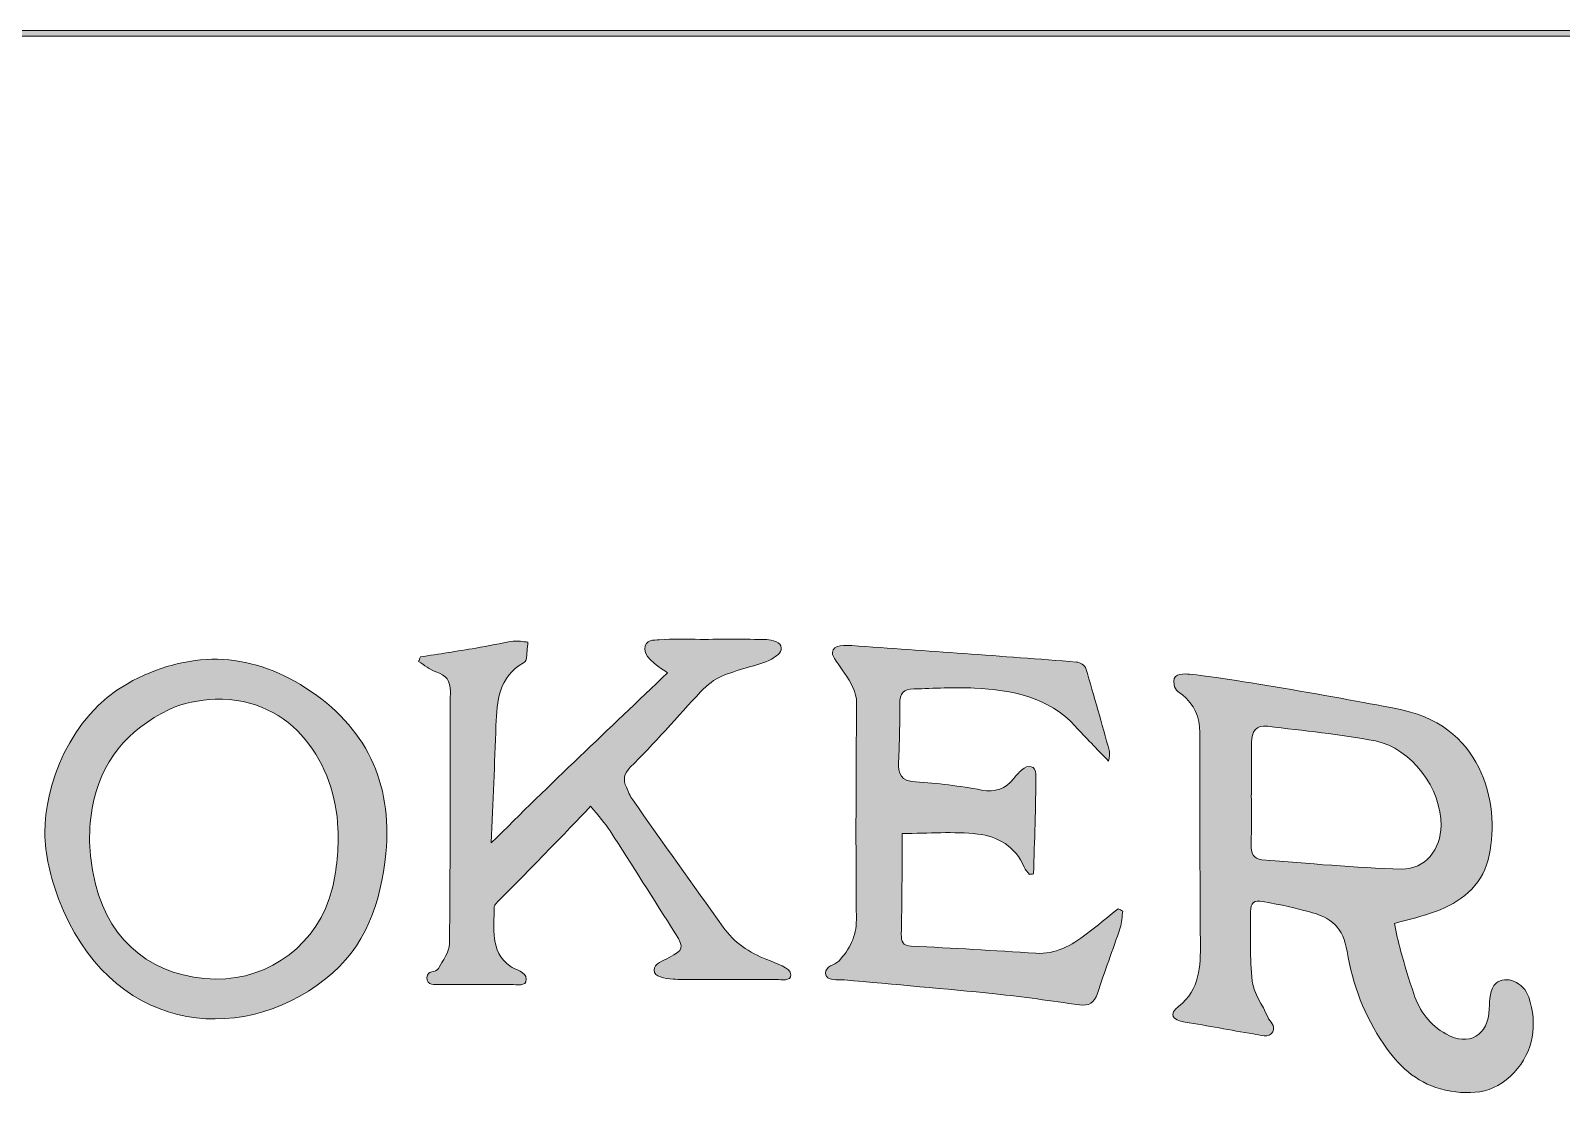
# Model space of a CAD drawing. Header units: millimetres. Extents: x 136 to 303, y 27 to 260.
# Drawn here: x 194.1 to 264.9, y 210.1 to 260.2 of the extents above; entities that cross this region are included whole.
import ezdxf

# ---------------------------------------------------------------- set-up
doc = ezdxf.new("R2010")
doc.units = ezdxf.units.MM
doc.header["$MEASUREMENT"] = 0
doc.layers.add('Layer 8', color=7, linetype='Continuous', lineweight=0)

msp = doc.modelspace()

# ---------------------------------------------------------------- hatches: boundary and pattern name
at = {"layer": 'Layer 8', "true_color": 0x222323, "transparency": 33554687}
h = msp.add_hatch(color=250, dxfattribs=at)
h.dxf.hatch_style = 2
edge = h.paths.add_edge_path()
edge.add_spline(control_points=[(303.08, 37.385), (303.08, 31.872), (298.594, 27.386), (293.081, 27.386), (293.081, 27.386), (146.269, 27.386), (146.269, 27.386), (140.755, 27.386), (136.27, 31.872), (136.27, 37.385), (136.27, 37.385), (136.27, 249.966), (136.27, 249.966), (136.27, 255.48), (140.755, 259.965), (146.269, 259.965), (146.269, 259.965), (293.081, 259.965), (293.081, 259.965), (298.594, 259.965), (303.08, 255.48), (303.08, 249.966), (303.08, 249.966), (303.08, 37.385), (303.08, 37.385)], knot_values=[0, 0, 0, 0, 1, 1, 1, 2, 2, 2, 3, 3, 3, 4, 4, 4, 5, 5, 5, 6, 6, 6, 7, 7, 7, 8, 8, 8, 8], degree=3, periodic=0)
edge = h.paths.add_edge_path()
edge.add_spline(control_points=[(293.081, 260.228), (293.081, 260.228), (146.269, 260.228), (146.269, 260.228), (140.611, 260.228), (136.007, 255.625), (136.007, 249.966), (136.007, 249.966), (136.007, 37.385), (136.007, 37.385), (136.007, 31.727), (140.611, 27.124), (146.269, 27.124), (146.269, 27.124), (293.081, 27.124), (293.081, 27.124), (298.739, 27.124), (303.342, 31.727), (303.342, 37.385), (303.342, 37.385), (303.342, 249.966), (303.342, 249.966), (303.342, 255.625), (298.739, 260.228), (293.081, 260.228)], knot_values=[0, 0, 0, 0, 1, 1, 1, 2, 2, 2, 3, 3, 3, 4, 4, 4, 5, 5, 5, 6, 6, 6, 7, 7, 7, 8, 8, 8, 8], degree=3, periodic=0)
h = msp.add_hatch(color=250, dxfattribs=at)
h.dxf.hatch_style = 2
edge = h.paths.add_edge_path()
edge.add_spline(control_points=[(196.895, 224.255), (197.271, 226.418), (198.551, 227.894), (200.452, 228.828), (201.09, 229.142), (201.878, 229.26), (202.593, 229.308), (206.234, 229.388), (208.158, 226.236), (208.269, 223.319), (208.304, 222.391), (208.223, 221.427), (208, 220.529), (207.371, 218.007), (205.124, 216.316), (202.616, 216.357), (199.791, 216.403), (197.731, 218.023), (197.054, 220.745), (196.766, 221.902), (196.689, 223.067), (196.895, 224.255)], knot_values=[0, 0, 0, 0, 1, 1, 1, 2, 2, 2, 3, 3, 3, 4, 4, 4, 5, 5, 5, 6, 6, 6, 7, 7, 7, 7], degree=3, periodic=0)
edge = h.paths.add_edge_path()
edge.add_spline(control_points=[(207.697, 216.359), (209.55, 217.815), (210.257, 219.891), (210.48, 222.166), (210.804, 225.467), (209.543, 228.04), (206.788, 229.817), (204.11, 231.546), (201.305, 231.565), (198.526, 230.019), (195.845, 228.528), (194.704, 225.26), (194.704, 223.125), (194.704, 222.143), (194.982, 221.029), (195.346, 220.065), (197.642, 213.985), (203.593, 213.133), (207.697, 216.359)], knot_values=[0, 0, 0, 0, 1, 1, 1, 2, 2, 2, 3, 3, 3, 4, 4, 4, 5, 5, 5, 6, 6, 6, 6], degree=3, periodic=0)
h = msp.add_hatch(color=250, dxfattribs=at)
h.dxf.hatch_style = 2
edge = h.paths.add_edge_path()
edge.add_spline(control_points=[(213.467, 229.658), (213.458, 225.766), (213.468, 221.874), (213.425, 217.983), (213.421, 217.601), (213.114, 217.214), (212.918, 216.846), (212.798, 216.62), (212.385, 216.801), (212.385, 216.422), (212.385, 216.044), (212.77, 216.106), (212.956, 216.106), (214.089, 216.106), (215.15, 216.106), (216.298, 216.106), (216.522, 216.106), (216.981, 215.988), (216.981, 216.346), (216.981, 216.704), (216.475, 216.774), (216.232, 216.955), (215.27, 217.67), (215.508, 218.704), (215.49, 219.664), (215.487, 219.798), (215.672, 219.948), (215.792, 220.069), (216.812, 221.091), (219.548, 223.894), (219.957, 224.351), (220.329, 223.885), (220.63, 223.569), (220.862, 223.208), (221.88, 221.628), (222.878, 220.034), (223.884, 218.446), (224.289, 217.806), (224.245, 217.699), (223.59, 217.351), (223.328, 217.211), (222.891, 217.082), (222.891, 216.765), (222.891, 216.449), (223.389, 216.389), (223.767, 216.356), (223.912, 216.344), (224.07, 216.334), (224.223, 216.333), (225.667, 216.332), (227.111, 216.33), (228.555, 216.334), (228.763, 216.335), (229.225, 216.234), (229.225, 216.554), (229.225, 216.873), (228.514, 217.102), (228.106, 217.261), (227.288, 217.58), (226.594, 218.042), (226.083, 218.759), (224.686, 220.717), (223.291, 222.676), (221.903, 224.639), (221.779, 224.815), (221.706, 225.028), (221.613, 225.225), (221.447, 225.577), (221.487, 225.85), (221.791, 226.151), (222.833, 227.18), (224.043, 228.559), (225.035, 229.637), (225.695, 230.354), (226.295, 230.492), (227.216, 230.766), (227.592, 230.878), (227.988, 230.968), (228.32, 231.16), (228.525, 231.279), (228.778, 231.411), (228.778, 231.676), (228.778, 231.942), (228.334, 232.05), (228.109, 232.057), (227.082, 232.086), (226.053, 232.069), (225.025, 232.07), (224.391, 232.07), (223.753, 232.11), (223.124, 232.05), (222.892, 232.028), (222.463, 232.083), (222.463, 231.618), (222.463, 231.152), (223.261, 230.726), (223.511, 230.52), (220.778, 227.904), (218.119, 225.408), (215.361, 222.65), (215.438, 224.555), (215.515, 226.32), (215.578, 228.086), (215.619, 229.224), (215.705, 230.334), (216.854, 230.981), (216.907, 231.011), (216.969, 231.075), (216.976, 231.13), (217.011, 231.4), (217.029, 231.673), (217.053, 231.945), (216.829, 231.96), (216.598, 232.016), (216.38, 231.983), (215.797, 231.895), (215.221, 231.761), (214.64, 231.663), (213.788, 231.519), (212.934, 231.392), (212.081, 231.257), (212.054, 231.187), (212.028, 231.116), (212.001, 231.046), (212.266, 230.883), (212.512, 230.661), (212.799, 230.571), (213.277, 230.423), (213.468, 230.135), (213.467, 229.658)], knot_values=[0, 0, 0, 0, 1, 1, 1, 2, 2, 2, 3, 3, 3, 4, 4, 4, 5, 5, 5, 6, 6, 6, 7, 7, 7, 8, 8, 8, 9, 9, 9, 10, 10, 10, 11, 11, 11, 12, 12, 12, 13, 13, 13, 14, 14, 14, 15, 15, 15, 16, 16, 16, 17, 17, 17, 18, 18, 18, 19, 19, 19, 20, 20, 20, 21, 21, 21, 22, 22, 22, 23, 23, 23, 24, 24, 24, 25, 25, 25, 26, 26, 26, 27, 27, 27, 28, 28, 28, 29, 29, 29, 30, 30, 30, 31, 31, 31, 32, 32, 32, 33, 33, 33, 34, 34, 34, 35, 35, 35, 36, 36, 36, 37, 37, 37, 38, 38, 38, 39, 39, 39, 40, 40, 40, 41, 41, 41, 42, 42, 42, 43, 43, 43, 43], degree=3, periodic=0)
h = msp.add_hatch(color=250, dxfattribs=at)
h.dxf.hatch_style = 2
edge = h.paths.add_edge_path()
edge.add_spline(control_points=[(231.69, 216.317), (234.016, 216.105), (236.344, 215.909), (238.668, 215.671), (239.97, 215.538), (241.267, 215.342), (242.564, 215.163), (243.003, 215.102), (243.257, 215.249), (243.401, 215.686), (243.734, 216.703), (244.112, 217.706), (244.451, 218.722), (244.534, 218.969), (244.536, 219.242), (244.575, 219.503), (244.504, 219.537), (244.433, 219.572), (244.361, 219.606), (243.87, 219.215), (243.385, 218.816), (242.886, 218.436), (242.197, 217.912), (241.472, 217.491), (240.551, 217.55), (238.631, 217.674), (236.709, 217.784), (234.787, 217.882), (234.393, 217.902), (234.323, 218.096), (234.329, 218.431), (234.351, 219.546), (234.358, 220.662), (234.368, 221.777), (234.371, 222.228), (234.368, 222.678), (234.368, 223.092), (235.605, 223.092), (236.749, 223.191), (237.867, 223.061), (238.787, 222.954), (239.616, 222.499), (240.005, 221.532), (240.056, 221.405), (240.176, 221.307), (240.264, 221.195), (240.325, 221.203), (240.386, 221.212), (240.447, 221.22), (240.488, 222.757), (240.558, 224.293), (240.55, 225.83), (240.548, 226.222), (240.206, 226.307), (239.886, 226.024), (239.756, 225.909), (239.641, 225.774), (239.535, 225.636), (239.148, 225.134), (238.677, 224.984), (238.037, 225.1), (237.027, 225.281), (236.003, 225.416), (234.98, 225.478), (234.311, 225.519), (234.18, 225.839), (234.204, 226.405), (234.243, 227.299), (234.265, 228.194), (234.257, 229.088), (234.253, 229.558), (234.433, 229.778), (234.902, 229.782), (235.842, 229.792), (236.784, 229.865), (237.72, 229.815), (239.449, 229.721), (241.118, 229.415), (242.378, 228.05), (242.861, 227.526), (243.36, 227.017), (243.919, 226.43), (243.94, 226.643), (243.987, 226.773), (243.957, 226.882), (243.605, 228.166), (243.251, 229.449), (242.866, 230.723), (242.826, 230.857), (242.592, 231.01), (242.437, 231.022), (238.974, 231.289), (235.509, 231.541), (232.043, 231.781), (231.812, 231.797), (231.139, 231.845), (231.139, 231.455), (231.139, 231.065), (232.27, 230.082), (232.262, 229.141), (232.231, 225.797), (232.219, 222.452), (232.249, 219.108), (232.256, 218.31), (231.927, 217.734), (231.435, 217.187), (231.24, 216.97), (230.824, 216.994), (230.824, 216.619), (230.824, 216.245), (231.441, 216.34), (231.69, 216.317)], knot_values=[0, 0, 0, 0, 1, 1, 1, 2, 2, 2, 3, 3, 3, 4, 4, 4, 5, 5, 5, 6, 6, 6, 7, 7, 7, 8, 8, 8, 9, 9, 9, 10, 10, 10, 11, 11, 11, 12, 12, 12, 13, 13, 13, 14, 14, 14, 15, 15, 15, 16, 16, 16, 17, 17, 17, 18, 18, 18, 19, 19, 19, 20, 20, 20, 21, 21, 21, 22, 22, 22, 23, 23, 23, 24, 24, 24, 25, 25, 25, 26, 26, 26, 27, 27, 27, 28, 28, 28, 29, 29, 29, 30, 30, 30, 31, 31, 31, 32, 32, 32, 33, 33, 33, 34, 34, 34, 35, 35, 35, 36, 36, 36, 37, 37, 37, 37], degree=3, periodic=0)
h = msp.add_hatch(color=250, dxfattribs=at)
h.dxf.hatch_style = 2
edge = h.paths.add_edge_path()
edge.add_spline(control_points=[(250.52, 224.875), (250.522, 224.875), (250.524, 224.875), (250.526, 224.875), (250.526, 225.683), (250.522, 226.492), (250.527, 227.3), (250.53, 227.79), (250.728, 228.12), (251.276, 228.05), (252.943, 227.838), (254.622, 227.687), (256.268, 227.368), (257.924, 227.048), (259.321, 225.139), (259.3, 223.458), (259.287, 222.364), (258.56, 221.42), (257.473, 221.446), (255.317, 221.498), (253.164, 221.707), (251.012, 221.872), (250.618, 221.902), (250.499, 222.19), (250.512, 222.58), (250.538, 223.344), (250.52, 224.11), (250.52, 224.875)], knot_values=[0, 0, 0, 0, 1, 1, 1, 2, 2, 2, 3, 3, 3, 4, 4, 4, 5, 5, 5, 6, 6, 6, 7, 7, 7, 8, 8, 8, 9, 9, 9, 9], degree=3, periodic=0)
edge = h.paths.add_edge_path()
edge.add_spline(control_points=[(247.156, 215.094), (246.691, 214.723), (246.852, 214.462), (247.452, 214.366), (248.508, 214.196), (249.559, 213.988), (250.615, 213.819), (250.895, 213.774), (251.365, 213.603), (251.511, 213.918), (251.657, 214.233), (251.379, 214.355), (251.276, 214.604), (251.046, 215.162), (250.631, 215.688), (250.562, 216.26), (250.434, 217.318), (250.506, 218.4), (250.484, 219.472), (250.476, 219.88), (250.649, 220.034), (251.049, 219.943), (251.94, 219.792), (252.601, 219.619), (253.161, 219.478), (254.234, 219.208), (254.775, 218.728), (254.951, 217.637), (255.201, 216.094), (255.76, 214.641), (256.646, 213.337), (257.3, 212.373), (258.117, 211.585), (259.276, 211.279), (260.525, 210.951), (261.748, 211.003), (262.678, 212.026), (263.587, 213.027), (263.77, 214.24), (263.352, 215.52), (263.129, 216.201), (262.284, 216.558), (261.841, 216.164), (261.554, 215.908), (261.542, 215.383), (261.527, 214.973), (261.484, 213.763), (260.586, 213.205), (259.522, 213.815), (258.79, 214.234), (258.3, 214.87), (258.036, 215.667), (257.815, 216.33), (257.614, 217), (257.425, 217.673), (257.309, 218.086), (257.233, 218.509), (257.139, 218.926), (257.828, 219.123), (258.449, 219.259), (259.038, 219.478), (260.197, 219.907), (261.142, 220.629), (261.47, 221.868), (262.088, 224.195), (261.326, 227.968), (257.539, 228.792), (255.596, 229.214), (249.017, 230.355), (247.667, 230.454), (247.432, 230.471), (246.935, 230.537), (246.935, 230.127), (246.935, 229.717), (247.14, 229.659), (247.316, 229.514), (247.881, 229.049), (248.139, 228.493), (248.136, 227.75), (248.126, 224.514), (248.145, 221.278), (248.163, 218.043), (248.169, 216.94), (248.158, 215.89), (247.156, 215.094)], knot_values=[0, 0, 0, 0, 1, 1, 1, 2, 2, 2, 3, 3, 3, 4, 4, 4, 5, 5, 5, 6, 6, 6, 7, 7, 7, 8, 8, 8, 9, 9, 9, 10, 10, 10, 11, 11, 11, 12, 12, 12, 13, 13, 13, 14, 14, 14, 15, 15, 15, 16, 16, 16, 17, 17, 17, 18, 18, 18, 19, 19, 19, 20, 20, 20, 21, 21, 21, 22, 22, 22, 23, 23, 23, 24, 24, 24, 25, 25, 25, 26, 26, 26, 27, 27, 27, 28, 28, 28, 28], degree=3, periodic=0)

# ---------------------------------------------------------------- linework, layer by layer
at = {"layer": 'Layer 8'}
for points, knots in [([(293.081, 260.228), (293.081, 260.228), (146.269, 260.228), (146.269, 260.228), (140.611, 260.228), (136.007, 255.625), (136.007, 249.966), (136.007, 249.966), (136.007, 37.385), (136.007, 37.385), (136.007, 31.727), (140.611, 27.124), (146.269, 27.124), (146.269, 27.124), (293.081, 27.124), (293.081, 27.124), (298.739, 27.124), (303.342, 31.727), (303.342, 37.385), (303.342, 37.385), (303.342, 249.966), (303.342, 249.966), (303.342, 255.625), (298.739, 260.228), (293.081, 260.228)], [0, 0, 0, 0, 1, 1, 1, 2, 2, 2, 3, 3, 3, 4, 4, 4, 5, 5, 5, 6, 6, 6, 7, 7, 7, 8, 8, 8, 8]), ([(303.08, 37.385), (303.08, 31.872), (298.594, 27.386), (293.081, 27.386), (293.081, 27.386), (146.269, 27.386), (146.269, 27.386), (140.755, 27.386), (136.27, 31.872), (136.27, 37.385), (136.27, 37.385), (136.27, 249.966), (136.27, 249.966), (136.27, 255.48), (140.755, 259.965), (146.269, 259.965), (146.269, 259.965), (293.081, 259.965), (293.081, 259.965), (298.594, 259.965), (303.08, 255.48), (303.08, 249.966), (303.08, 249.966), (303.08, 37.385), (303.08, 37.385)], [0, 0, 0, 0, 1, 1, 1, 2, 2, 2, 3, 3, 3, 4, 4, 4, 5, 5, 5, 6, 6, 6, 7, 7, 7, 8, 8, 8, 8]), ([(207.697, 216.359), (209.55, 217.815), (210.257, 219.891), (210.48, 222.166), (210.804, 225.467), (209.543, 228.04), (206.788, 229.817), (204.11, 231.546), (201.305, 231.565), (198.526, 230.019), (195.845, 228.528), (194.704, 225.26), (194.704, 223.125), (194.704, 222.143), (194.982, 221.029), (195.346, 220.065), (197.642, 213.985), (203.593, 213.133), (207.697, 216.359)], [0, 0, 0, 0, 1, 1, 1, 2, 2, 2, 3, 3, 3, 4, 4, 4, 5, 5, 5, 6, 6, 6, 6]), ([(213.467, 229.658), (213.458, 225.766), (213.468, 221.874), (213.425, 217.983), (213.421, 217.601), (213.114, 217.214), (212.918, 216.846), (212.798, 216.62), (212.385, 216.801), (212.385, 216.422), (212.385, 216.044), (212.77, 216.106), (212.956, 216.106), (214.089, 216.106), (215.15, 216.106), (216.298, 216.106), (216.522, 216.106), (216.981, 215.988), (216.981, 216.346), (216.981, 216.704), (216.475, 216.774), (216.232, 216.955), (215.27, 217.67), (215.508, 218.704), (215.49, 219.664), (215.487, 219.798), (215.672, 219.948), (215.792, 220.069), (216.812, 221.091), (219.548, 223.894), (219.957, 224.351), (220.329, 223.885), (220.63, 223.569), (220.862, 223.208), (221.88, 221.628), (222.878, 220.034), (223.884, 218.446), (224.289, 217.806), (224.245, 217.699), (223.59, 217.351), (223.328, 217.211), (222.891, 217.082), (222.891, 216.765), (222.891, 216.449), (223.389, 216.389), (223.767, 216.356), (223.912, 216.344), (224.07, 216.334), (224.223, 216.333), (225.667, 216.332), (227.111, 216.33), (228.555, 216.334), (228.763, 216.335), (229.225, 216.234), (229.225, 216.554), (229.225, 216.873), (228.514, 217.102), (228.106, 217.261), (227.288, 217.58), (226.594, 218.042), (226.083, 218.759), (224.686, 220.717), (223.291, 222.676), (221.903, 224.639), (221.779, 224.815), (221.706, 225.028), (221.613, 225.225), (221.447, 225.577), (221.487, 225.85), (221.791, 226.151), (222.833, 227.18), (224.043, 228.559), (225.035, 229.637), (225.695, 230.354), (226.295, 230.492), (227.216, 230.766), (227.592, 230.878), (227.988, 230.968), (228.32, 231.16), (228.525, 231.279), (228.778, 231.411), (228.778, 231.676), (228.778, 231.942), (228.334, 232.05), (228.109, 232.057), (227.082, 232.086), (226.053, 232.069), (225.025, 232.07), (224.391, 232.07), (223.753, 232.11), (223.124, 232.05), (222.892, 232.028), (222.463, 232.083), (222.463, 231.618), (222.463, 231.152), (223.261, 230.726), (223.511, 230.52), (220.778, 227.904), (218.119, 225.408), (215.361, 222.65), (215.438, 224.555), (215.515, 226.32), (215.578, 228.086), (215.619, 229.224), (215.705, 230.334), (216.854, 230.981), (216.907, 231.011), (216.969, 231.075), (216.976, 231.13), (217.011, 231.4), (217.029, 231.673), (217.053, 231.945), (216.829, 231.96), (216.598, 232.016), (216.38, 231.983), (215.797, 231.895), (215.221, 231.761), (214.64, 231.663), (213.788, 231.519), (212.934, 231.392), (212.081, 231.257), (212.054, 231.187), (212.028, 231.116), (212.001, 231.046), (212.266, 230.883), (212.512, 230.661), (212.799, 230.571), (213.277, 230.423), (213.468, 230.135), (213.467, 229.658)], [0, 0, 0, 0, 1, 1, 1, 2, 2, 2, 3, 3, 3, 4, 4, 4, 5, 5, 5, 6, 6, 6, 7, 7, 7, 8, 8, 8, 9, 9, 9, 10, 10, 10, 11, 11, 11, 12, 12, 12, 13, 13, 13, 14, 14, 14, 15, 15, 15, 16, 16, 16, 17, 17, 17, 18, 18, 18, 19, 19, 19, 20, 20, 20, 21, 21, 21, 22, 22, 22, 23, 23, 23, 24, 24, 24, 25, 25, 25, 26, 26, 26, 27, 27, 27, 28, 28, 28, 29, 29, 29, 30, 30, 30, 31, 31, 31, 32, 32, 32, 33, 33, 33, 34, 34, 34, 35, 35, 35, 36, 36, 36, 37, 37, 37, 38, 38, 38, 39, 39, 39, 40, 40, 40, 41, 41, 41, 42, 42, 42, 43, 43, 43, 43]), ([(231.69, 216.317), (234.016, 216.105), (236.344, 215.909), (238.668, 215.671), (239.97, 215.538), (241.267, 215.342), (242.564, 215.163), (243.003, 215.102), (243.257, 215.249), (243.401, 215.686), (243.734, 216.703), (244.112, 217.706), (244.451, 218.722), (244.534, 218.969), (244.536, 219.242), (244.575, 219.503), (244.504, 219.537), (244.433, 219.572), (244.361, 219.606), (243.87, 219.215), (243.385, 218.816), (242.886, 218.436), (242.197, 217.912), (241.472, 217.491), (240.551, 217.55), (238.631, 217.674), (236.709, 217.784), (234.787, 217.882), (234.393, 217.902), (234.323, 218.096), (234.329, 218.431), (234.351, 219.546), (234.358, 220.662), (234.368, 221.777), (234.371, 222.228), (234.368, 222.678), (234.368, 223.092), (235.605, 223.092), (236.749, 223.191), (237.867, 223.061), (238.787, 222.954), (239.616, 222.499), (240.005, 221.532), (240.056, 221.405), (240.176, 221.307), (240.264, 221.195), (240.325, 221.203), (240.386, 221.212), (240.447, 221.22), (240.488, 222.757), (240.558, 224.293), (240.55, 225.83), (240.548, 226.222), (240.206, 226.307), (239.886, 226.024), (239.756, 225.909), (239.641, 225.774), (239.535, 225.636), (239.148, 225.134), (238.677, 224.984), (238.037, 225.1), (237.027, 225.281), (236.003, 225.416), (234.98, 225.478), (234.311, 225.519), (234.18, 225.839), (234.204, 226.405), (234.243, 227.299), (234.265, 228.194), (234.257, 229.088), (234.253, 229.558), (234.433, 229.778), (234.902, 229.782), (235.842, 229.792), (236.784, 229.865), (237.72, 229.815), (239.449, 229.721), (241.118, 229.415), (242.378, 228.05), (242.861, 227.526), (243.36, 227.017), (243.919, 226.43), (243.94, 226.643), (243.987, 226.773), (243.957, 226.882), (243.605, 228.166), (243.251, 229.449), (242.866, 230.723), (242.826, 230.857), (242.592, 231.01), (242.437, 231.022), (238.974, 231.289), (235.509, 231.541), (232.043, 231.781), (231.812, 231.797), (231.139, 231.845), (231.139, 231.455), (231.139, 231.065), (232.27, 230.082), (232.262, 229.141), (232.231, 225.797), (232.219, 222.452), (232.249, 219.108), (232.256, 218.31), (231.927, 217.734), (231.435, 217.187), (231.24, 216.97), (230.824, 216.994), (230.824, 216.619), (230.824, 216.245), (231.441, 216.34), (231.69, 216.317)], [0, 0, 0, 0, 1, 1, 1, 2, 2, 2, 3, 3, 3, 4, 4, 4, 5, 5, 5, 6, 6, 6, 7, 7, 7, 8, 8, 8, 9, 9, 9, 10, 10, 10, 11, 11, 11, 12, 12, 12, 13, 13, 13, 14, 14, 14, 15, 15, 15, 16, 16, 16, 17, 17, 17, 18, 18, 18, 19, 19, 19, 20, 20, 20, 21, 21, 21, 22, 22, 22, 23, 23, 23, 24, 24, 24, 25, 25, 25, 26, 26, 26, 27, 27, 27, 28, 28, 28, 29, 29, 29, 30, 30, 30, 31, 31, 31, 32, 32, 32, 33, 33, 33, 34, 34, 34, 35, 35, 35, 36, 36, 36, 37, 37, 37, 37]), ([(247.156, 215.094), (246.691, 214.723), (246.852, 214.462), (247.452, 214.366), (248.508, 214.196), (249.559, 213.988), (250.615, 213.819), (250.895, 213.774), (251.365, 213.603), (251.511, 213.918), (251.657, 214.233), (251.379, 214.355), (251.276, 214.604), (251.046, 215.162), (250.631, 215.688), (250.562, 216.26), (250.434, 217.318), (250.506, 218.4), (250.484, 219.472), (250.476, 219.88), (250.649, 220.034), (251.049, 219.943), (251.94, 219.792), (252.601, 219.619), (253.161, 219.478), (254.234, 219.208), (254.775, 218.728), (254.951, 217.637), (255.201, 216.094), (255.76, 214.641), (256.646, 213.337), (257.3, 212.373), (258.117, 211.585), (259.276, 211.279), (260.525, 210.951), (261.748, 211.003), (262.678, 212.026), (263.587, 213.027), (263.77, 214.24), (263.352, 215.52), (263.129, 216.201), (262.284, 216.558), (261.841, 216.164), (261.554, 215.908), (261.542, 215.383), (261.527, 214.973), (261.484, 213.763), (260.586, 213.205), (259.522, 213.815), (258.79, 214.234), (258.3, 214.87), (258.036, 215.667), (257.815, 216.33), (257.614, 217), (257.425, 217.673), (257.309, 218.086), (257.233, 218.509), (257.139, 218.926), (257.828, 219.123), (258.449, 219.259), (259.038, 219.478), (260.197, 219.907), (261.142, 220.629), (261.47, 221.868), (262.088, 224.195), (261.326, 227.968), (257.539, 228.792), (255.596, 229.214), (249.017, 230.355), (247.667, 230.454), (247.432, 230.471), (246.935, 230.537), (246.935, 230.127), (246.935, 229.717), (247.14, 229.659), (247.316, 229.514), (247.881, 229.049), (248.139, 228.493), (248.136, 227.75), (248.126, 224.514), (248.145, 221.278), (248.163, 218.043), (248.169, 216.94), (248.158, 215.89), (247.156, 215.094)], [0, 0, 0, 0, 1, 1, 1, 2, 2, 2, 3, 3, 3, 4, 4, 4, 5, 5, 5, 6, 6, 6, 7, 7, 7, 8, 8, 8, 9, 9, 9, 10, 10, 10, 11, 11, 11, 12, 12, 12, 13, 13, 13, 14, 14, 14, 15, 15, 15, 16, 16, 16, 17, 17, 17, 18, 18, 18, 19, 19, 19, 20, 20, 20, 21, 21, 21, 22, 22, 22, 23, 23, 23, 24, 24, 24, 25, 25, 25, 26, 26, 26, 27, 27, 27, 28, 28, 28, 28]), ([(196.895, 224.255), (197.271, 226.418), (198.551, 227.894), (200.452, 228.828), (201.09, 229.142), (201.878, 229.26), (202.593, 229.308), (206.234, 229.388), (208.158, 226.236), (208.269, 223.319), (208.304, 222.391), (208.223, 221.427), (208, 220.529), (207.371, 218.007), (205.124, 216.316), (202.616, 216.357), (199.791, 216.403), (197.731, 218.023), (197.054, 220.745), (196.766, 221.902), (196.689, 223.067), (196.895, 224.255)], [0, 0, 0, 0, 1, 1, 1, 2, 2, 2, 3, 3, 3, 4, 4, 4, 5, 5, 5, 6, 6, 6, 7, 7, 7, 7]), ([(250.52, 224.875), (250.522, 224.875), (250.524, 224.875), (250.526, 224.875), (250.526, 225.683), (250.522, 226.492), (250.527, 227.3), (250.53, 227.79), (250.728, 228.12), (251.276, 228.05), (252.943, 227.838), (254.622, 227.687), (256.268, 227.368), (257.924, 227.048), (259.321, 225.139), (259.3, 223.458), (259.287, 222.364), (258.56, 221.42), (257.473, 221.446), (255.317, 221.498), (253.164, 221.707), (251.012, 221.872), (250.618, 221.902), (250.499, 222.19), (250.512, 222.58), (250.538, 223.344), (250.52, 224.11), (250.52, 224.875)], [0, 0, 0, 0, 1, 1, 1, 2, 2, 2, 3, 3, 3, 4, 4, 4, 5, 5, 5, 6, 6, 6, 7, 7, 7, 8, 8, 8, 9, 9, 9, 9])]:
    msp.add_open_spline(points, degree=3, knots=knots, dxfattribs=at)

doc.saveas('drawing.dxf')
